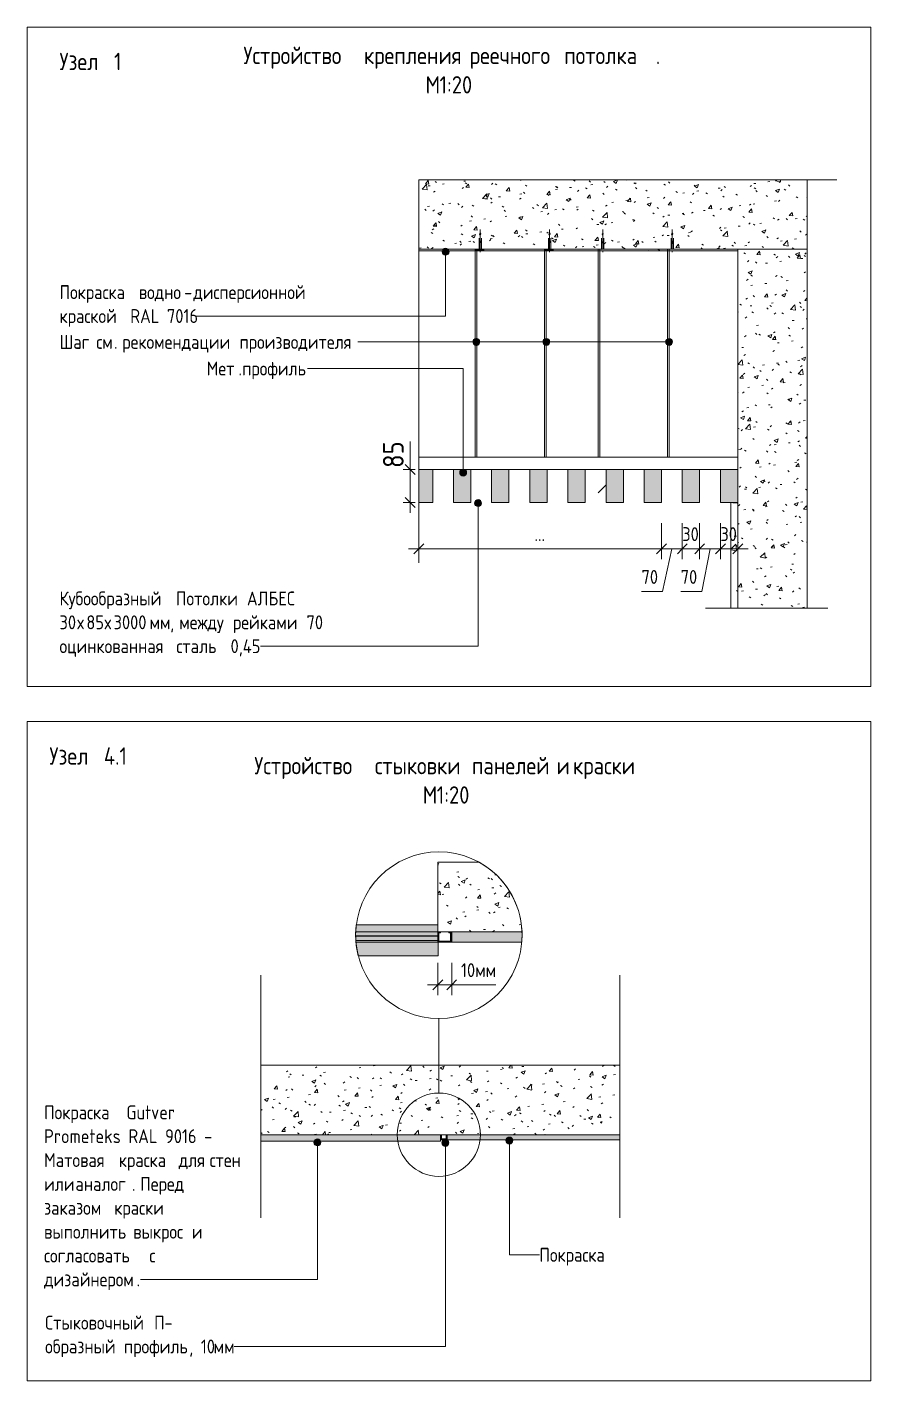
# Model space of a CAD drawing. Header units: millimetres. Extents: x 2518 to 53621, y 2061 to 18648.
# Drawn here: x 5233 to 7666, y 6169 to 10070 of the extents above; entities that cross this region are included whole.
import ezdxf

# ---------------------------------------------------------------- set-up
doc = ezdxf.new("R2010")
doc.units = ezdxf.units.MM
for name, color, linetype, lineweight in [('A-ANNO-DIMS', 7, 'Continuous', 9), ('A-ANNO-DIMS-20', 7, 'Continuous', 9), ('A-DETL', 7, 'Continuous', 9), ('G-ANNO-TEXT', 7, 'Continuous', 9)]:
    doc.layers.add(name, color=color, linetype=linetype, lineweight=lineweight)
for name, color, linetype, lineweight, true_color in [('A-DETL-GENF-1', 7, 'Continuous', 9, 0xd2d2d2), ('A-DETL-GENF-10', 7, 'Continuous', 9, 0xffffff), ('A-DETL-GENF-2', 9, 'Continuous', 9, 0x808080), ('A-DETL-GENF-4', 7, 'Continuous', 9, 0xeeebe6), ('A-DETL-GENF-5', 1, 'Continuous', 9, 0xff0000), ('A-DETL-GENF-6', 7, 'Continuous', 9, 0x3c3c3c), ('A-DETL-GENF-8', 7, 'Continuous', 9, 0x3f3f3f), ('A-DETL-GENF-9', 7, 'Continuous', 9, 0x008040)]:
    doc.layers.add(name, color=color, linetype=linetype, lineweight=lineweight, true_color=true_color)
doc.styles.add('GOST Common_3', font='GOST_Common.ttf', dxfattribs={"width": 0.9, "height": 50})
doc.styles.add('GOST Common_4', font='GOST_Common.ttf', dxfattribs={"width": 0.9, "height": 40})
doc.styles.add('GOST Common_5', font='GOST_Common.ttf', dxfattribs={"width": 0.9, "height": 60})
doc.dimstyles.new('ADSK_Основной_2_0_равный_2', dxfattribs={"dimscale": 304.8, "dimtxt": 40.2286, "dimasz": 0.092782, "dimexe": 0.098425, "dimexo": 0.19685, "dimgap": 0.032808, "dimtad": 1, "dimdec": 0, "dimrnd": 10, "dimdsep": 46, "dimtxsty": 'GOST Common_4', "dimblk1": 'OBLIQUE', "dimblk2": 'OBLIQUE', "dimsah": 1, "dimcen": 0.09, "dimdle": 0.098425, "dimazin": 0, "dimtfac": 1, "dimtdec": 4, "dimtix": 1, "dimtmove": 1, "dimatfit": 3, "dimfxl": 1, "dimtvp": 1, "dimtolj": 1, "dimtzin": 0, "dimlwd": 9, "dimlwe": 9, "dimarcsym": 2})
doc.dimstyles.new('ADSK_Основной_2_0_равный_3', dxfattribs={"dimscale": 304.8, "dimtxt": 40.2286, "dimasz": 0.092782, "dimexe": 0.098425, "dimexo": 0.19685, "dimgap": 0.032808, "dimtad": 1, "dimdec": 0, "dimrnd": 10, "dimdsep": 46, "dimtxsty": 'GOST Common_4', "dimblk1": 'OBLIQUE', "dimblk2": 'OBLIQUE', "dimsah": 1, "dimcen": 0.09, "dimdle": 0.098425, "dimazin": 0, "dimtfac": 1, "dimtdec": 4, "dimtix": 1, "dimtmove": 0, "dimatfit": 3, "dimfxl": 1, "dimtvp": 1, "dimtolj": 1, "dimtzin": 0, "dimlwd": 9, "dimlwe": 9, "dimarcsym": 2})
doc.dimstyles.new('Balcon_Основной_3_0_мм__Точность_5мм_', dxfattribs={"dimscale": 304.8, "dimtxt": 60.3429, "dimasz": 0.092782, "dimexe": 0.065617, "dimexo": 0.032808, "dimgap": 0, "dimtad": 1, "dimdec": 0, "dimrnd": 5, "dimdsep": 46, "dimtxsty": 'GOST Common_5', "dimblk1": 'OBLIQUE', "dimblk2": 'OBLIQUE', "dimsah": 1, "dimcen": 0.09, "dimdle": 0.098425, "dimazin": 0, "dimtfac": 1, "dimtdec": 4, "dimtix": 1, "dimtmove": 1, "dimatfit": 3, "dimfxl": 1, "dimtvp": 1, "dimtolj": 1, "dimtzin": 0, "dimarcsym": 2})
pattern_1 = [(50, (3567.03, 0), (116.5975, -10.201), [12.192, -134.112]), (355, (3567.03, 0), (-22.5558, 122.2762), [9.754, -107.29]), (100.451, (3576.75, -0.85), (94.0435, 112.0742), [10.362, -113.978]), (46.184, (3567.03, 32.51), (173.4905, -26.907), [18.288, -201.168]), (96.636, (3581.49, 30.27), (151.9373, 158.354), [15.542, -170.966]), (351.184, (3567.03, 32.51), (151.9394, 158.3523), [14.63, -160.934]), (21, (3583.29, 24.38), (97.0329, -65.4496), [12.192, -134.112]), (326, (3583.29, 24.38), (39.553, 117.8804), [9.754, -107.29]), (71.451, (3591.37, 18.93), (136.587, 52.4292), [10.362, -113.978]), (37.5, (3567.032, 0), (1.97641, 54.1148), [5.364, -100.625, 5.364, -103.551, -107.696]), (37.5, (3567.032, 0), (1.97641, 54.1148), [-214.904, 5.364, -102.332]), (7.5, (3567.03, 0), (42.76412, 64.11535), [5.364, -56.733, 5.364, -98.186, -41.046]), (7.5, (3567.03, 0), (42.76412, 64.11535), [-165.649, 5.364, -35.682]), (327.5, (3530.78, 0), (86.77842, -3.66616), [5.364, -35.276, 5.364, -121.432, -168.25]), (327.5, (3530.78, 0), (86.77842, -3.66616), [-167.437, 5.364, -162.885]), (317.5, (3514.525, 0), (94.80304, 16.2734), [5.364, -47.468, 5.364, -78.842, -119.482]), (317.5, (3514.525, 0), (94.80304, 16.2734), [-137.038, 5.364, -114.117])]
pattern_2 = [(50, (3567.03, 0), (145.7474, -12.7507), [15.24, -167.64]), (355, (3567.03, 0), (-28.194, 152.8459), [12.192, -134.112]), (100.451, (3579.18, -1.06), (117.554, 140.0937), [12.952, -142.472]), (46.184, (3567.03, 40.64), (216.8635, -33.6342), [22.86, -251.46]), (96.636, (3585.1, 37.84), (189.922, 197.9418), [19.428, -213.708]), (351.184, (3567.03, 40.64), (189.9245, 197.9404), [18.288, -201.168]), (21, (3587.35, 30.48), (121.2919, -81.8118), [15.24, -167.64]), (326, (3587.35, 30.48), (49.4422, 147.3507), [12.192, -134.112]), (71.451, (3597.46, 23.66), (170.7338, 65.5375), [12.952, -142.472]), (37.5, (3567.03, 0), (2.47086, 67.64346), [6.706, -125.781, 6.706, -129.438, -134.62]), (37.5, (3567.03, 0), (2.47086, 67.64346), [-268.63, 6.706, -127.914]), (7.5, (3567.03, 0), (53.45543, 80.144), [6.706, -70.917, 6.706, -122.733, -51.308]), (7.5, (3567.03, 0), (53.45543, 80.144), [-207.061, 6.706, -44.602]), (327.5, (3521.72, 0), (108.47233, -4.58285), [6.706, -44.094, 6.706, -151.79, -210.312]), (327.5, (3521.72, 0), (108.47233, -4.58285), [-209.296, 6.706, -203.606]), (317.5, (3501.4, 0), (118.5031, 20.3417), [6.706, -59.334, 6.706, -98.552, -149.352]), (317.5, (3501.4, 0), (118.5031, 20.3417), [-171.298, 6.706, -142.646])]

# ---------------------------------------------------------------- blocks, each defined once
blk = doc.blocks.new('DIMBLOCK12-Узлы 1_10')
at = {"layer": 'A-ANNO-DIMS-20'}
for p, q in [((7062.3, 8640.3), (7062.3, 8536.7)), ((7062.3, 8566.7), (7062.3, 8640.3)), ((6362.3, 8526.7), (6362.3, 8596.7)), ((6332.3, 8566.7), (7062.3, 8566.7)), ((6362.3, 8566.7), (6362.3, 8526.7))]:
    blk.add_line(p, q, dxfattribs=at)
at = {"layer": 'A-ANNO-DIMS-20', "lineweight": 30}
for p, q in [((6362.3, 8566.7), (6348.2, 8552.6)), ((6362.3, 8566.7), (6376.5, 8580.8)), ((7062.3, 8566.7), (7048.2, 8552.6)), ((7062.3, 8566.7), (7076.5, 8580.8))]:
    blk.add_line(p, q, dxfattribs=at)
at = {"layer": 'A-ANNO-DIMS-20', "color": 0, "insert": (6696, 8629), "char_height": 40, "width": 39.274, "attachment_point": 1, "line_spacing_factor": 1.022761, "style": 'GOST Common_4'}
blk.add_mtext('...', dxfattribs=at)
blk = doc.blocks.new('_Oblique')
at = {"color": 0, "linetype": 'ByBlock', "lineweight": -2}
blk.add_line((-0.5, -0.5), (0.5, 0.5), dxfattribs=at)
blk = doc.blocks.new('DIMBLOCK13-Узлы 1_10')
at = {"layer": 'A-ANNO-DIMS-20'}
for p, q in [((7062.3, 8640.3), (7062.3, 8536.7)), ((7062.3, 8566.7), (7062.3, 8640.3)), ((7122.3, 8640.3), (7122.3, 8536.7)), ((7122.3, 8566.7), (7122.3, 8640.3)), ((7062.3, 8566.7), (7122.3, 8566.7)), ((7065.2, 8443.4), (7092.3, 8566.7)), ((7004.7, 8443.4), (7065.2, 8443.4))]:
    blk.add_line(p, q, dxfattribs=at)
at = {"layer": 'A-ANNO-DIMS-20', "lineweight": 30}
for p, q in [((7062.3, 8566.7), (7048.2, 8552.6)), ((7062.3, 8566.7), (7076.5, 8580.8)), ((7122.3, 8566.7), (7108.2, 8552.6)), ((7122.3, 8566.7), (7136.5, 8580.8))]:
    blk.add_line(p, q, dxfattribs=at)
at = {"layer": 'A-ANNO-DIMS-20', "color": 0, "insert": (7004.7, 8505.6), "char_height": 40, "width": 60.547, "attachment_point": 1, "line_spacing_factor": 1.022761, "style": 'GOST Common_4'}
blk.add_mtext('70\\fGOST Common|b0|i0|c177|p34|;\\W.9;\u200e', dxfattribs=at)
blk = doc.blocks.new('DIMBLOCK14-Узлы 1_10')
at = {"layer": 'A-ANNO-DIMS-20'}
for p, q in [((7122.3, 8640.3), (7122.3, 8536.7)), ((7122.3, 8566.7), (7122.3, 8640.3)), ((7172.3, 8640.3), (7172.3, 8536.7)), ((7172.3, 8566.7), (7172.3, 8640.3)), ((7122.3, 8566.7), (7172.3, 8566.7))]:
    blk.add_line(p, q, dxfattribs=at)
at = {"layer": 'A-ANNO-DIMS-20', "lineweight": 30}
for p, q in [((7122.3, 8566.7), (7108.2, 8552.6)), ((7122.3, 8566.7), (7136.5, 8580.8)), ((7172.3, 8566.7), (7158.2, 8552.6)), ((7172.3, 8566.7), (7186.5, 8580.8))]:
    blk.add_line(p, q, dxfattribs=at)
at = {"layer": 'A-ANNO-DIMS-20', "color": 0, "insert": (7122.1, 8629), "char_height": 40, "width": 60.547, "attachment_point": 1, "line_spacing_factor": 1.022761, "style": 'GOST Common_4'}
blk.add_mtext('30\\fGOST Common|b0|i0|c177|p34|;\\W.9;\u200e', dxfattribs=at)
blk = doc.blocks.new('DIMBLOCK15-Узлы 1_10')
at = {"layer": 'A-ANNO-DIMS-20'}
for p, q in [((7172.3, 8640.3), (7172.3, 8536.7)), ((7172.3, 8566.7), (7172.3, 8640.3)), ((7232.3, 8640.3), (7232.3, 8536.7)), ((7232.3, 8566.7), (7232.3, 8640.3)), ((7172.3, 8566.7), (7232.3, 8566.7)), ((7178.2, 8443.4), (7202.3, 8566.7)), ((7117.7, 8443.4), (7178.2, 8443.4))]:
    blk.add_line(p, q, dxfattribs=at)
at = {"layer": 'A-ANNO-DIMS-20', "lineweight": 30}
for p, q in [((7172.3, 8566.7), (7158.2, 8552.6)), ((7172.3, 8566.7), (7186.5, 8580.8)), ((7232.3, 8566.7), (7218.2, 8552.6)), ((7232.3, 8566.7), (7246.5, 8580.8))]:
    blk.add_line(p, q, dxfattribs=at)
at = {"layer": 'A-ANNO-DIMS-20', "color": 0, "insert": (7117.7, 8505.6), "char_height": 40, "width": 60.547, "attachment_point": 1, "line_spacing_factor": 1.022761, "style": 'GOST Common_4'}
blk.add_mtext('70\\fGOST Common|b0|i0|c177|p34|;\\W.9;\u200e', dxfattribs=at)
blk = doc.blocks.new('DIMBLOCK16-Узлы 1_10')
at = {"layer": 'A-ANNO-DIMS-20'}
for p, q in [((7232.3, 8640.3), (7232.3, 8536.7)), ((7232.3, 8566.7), (7232.3, 8640.3)), ((7282.3, 8526.7), (7282.3, 8596.7)), ((7232.3, 8566.7), (7312.3, 8566.7)), ((7282.3, 8566.7), (7282.3, 8526.7))]:
    blk.add_line(p, q, dxfattribs=at)
at = {"layer": 'A-ANNO-DIMS-20', "lineweight": 30}
for p, q in [((7232.3, 8566.7), (7218.2, 8552.6)), ((7232.3, 8566.7), (7246.5, 8580.8)), ((7282.3, 8566.7), (7268.2, 8552.6)), ((7282.3, 8566.7), (7296.5, 8580.8))]:
    blk.add_line(p, q, dxfattribs=at)
at = {"layer": 'A-ANNO-DIMS-20', "color": 0, "insert": (7232.1, 8629), "char_height": 40, "width": 60.547, "attachment_point": 1, "line_spacing_factor": 1.022761, "style": 'GOST Common_4'}
blk.add_mtext('30\\fGOST Common|b0|i0|c177|p34|;\\W.9;\u200e', dxfattribs=at)
blk = doc.blocks.new('DIMBLOCK17-Узлы 1_10')
at = {"layer": 'A-ANNO-DIMS-20'}
for p, q in [((6337.2, 8875.6), (6337.2, 8789.9)), ((6337.2, 8670.3), (6337.2, 8825.3)), ((6352.3, 8795.3), (6317.2, 8795.3)), ((6337.2, 8795.3), (6352.3, 8795.3)), ((6337.2, 8789.9), (6337.2, 8747.8)), ((6352.3, 8700.3), (6317.2, 8700.3)), ((6337.2, 8700.3), (6352.3, 8700.3))]:
    blk.add_line(p, q, dxfattribs=at)
at = {"layer": 'A-ANNO-DIMS-20', "lineweight": 20}
for p, q in [((6337.2, 8795.3), (6323.1, 8809.5)), ((6337.2, 8795.3), (6351.4, 8781.2)), ((6337.2, 8700.3), (6323.1, 8714.5)), ((6337.2, 8700.3), (6351.4, 8686.2))]:
    blk.add_line(p, q, dxfattribs=at)
at = {"layer": 'A-ANNO-DIMS-20', "color": 0, "insert": (6258.8, 8799.9), "char_height": 60, "width": 90.821, "attachment_point": 1, "rotation": 90, "line_spacing_factor": 1.022761, "style": 'GOST Common_5'}
blk.add_mtext('85\\fGOST Common|b0|i0|c177|p34|;\\W.9;\u200e', dxfattribs=at)
blk = doc.blocks.new('DIMBLOCK18-Узлы 1_10')
at = {"layer": 'A-ANNO-DIMS-20'}
for p, q in [((6417.2, 7373.3), (6417.2, 7280.2)), ((6417.2, 7310.2), (6417.2, 7373.3)), ((6457.2, 7373.3), (6457.2, 7280.2)), ((6457.2, 7310.2), (6457.2, 7373.3)), ((6487.2, 7310.2), (6387.2, 7310.2)), ((6474.1, 7310.2), (6437.2, 7310.2)), ((6584.4, 7310.2), (6474.1, 7310.2))]:
    blk.add_line(p, q, dxfattribs=at)
at = {"layer": 'A-ANNO-DIMS-20', "lineweight": 30}
for p, q in [((6417.2, 7310.2), (6403, 7296.1)), ((6417.2, 7310.2), (6431.3, 7324.3)), ((6457.2, 7310.2), (6443, 7296.1)), ((6457.2, 7310.2), (6471.3, 7324.3))]:
    blk.add_line(p, q, dxfattribs=at)
at = {"layer": 'A-ANNO-DIMS-20', "color": 0, "insert": (6484.1, 7372.5), "char_height": 40, "width": 120.277, "attachment_point": 1, "line_spacing_factor": 1.022761, "style": 'GOST Common_4'}
blk.add_mtext('10мм\\fGOST Common|b0|i0|c177|p34|;\\W.9;\u200e', dxfattribs=at)

msp = doc.modelspace()

# ---------------------------------------------------------------- hatches: boundary and pattern name
at = {"layer": 'A-DETL-GENF-1'}
msp.add_hatch(color=256, dxfattribs=at).paths.add_polyline_path([(6408.1051, 7438.3109), (6417.1817, 7438.3109), (6417.1817, 7451.3109), (6180.1948, 7451.138), (6180.6928, 7438.3109), (6246.618, 7438.3109)])
at = {"layer": 'A-DETL-GENF-10'}
msp.add_hatch(color=256, dxfattribs=at).paths.add_polyline_path([(6182.0641, 7463.3109), (6417.1817, 7463.3109), (6417.1817, 7483.3109), (6182.0641, 7483.3109), (6181.0165, 7473.305), (6180.4343, 7463.3109), (6181.018, 7463.3109)])
at = {"layer": 'A-DETL-GENF-2'}
h = msp.add_hatch(dxfattribs=at)
h.set_pattern_fill('FP_4', color=256, style=0, pattern_type=2)
h.set_pattern_definition(pattern_2)
h.paths.add_polyline_path([(6792.3373, 9425.349), (7282.3373, 9425.349), (7282.3373, 9430.349), (6362.3373, 9430.349), (6362.3373, 9425.349), (6732.3373, 9425.349)])
h = msp.add_hatch(dxfattribs=at)
h.set_pattern_fill('FP_4', color=256, style=0, pattern_type=2)
h.set_pattern_definition(pattern_2)
h.paths.add_polyline_path([(7282.3373, 8395.349), (7282.3373, 8700.349), (7262.3373, 8700.349), (7262.3373, 8395.349)])
for points in [[(6181.018, 7451.3109), (6417.1817, 7451.3109), (6417.1817, 7463.3109), (6180.1901, 7463.3109), (6180.3902, 7451.3109), (6181.0165, 7451.3109)], [(6181.0165, 7433.3109), (6417.1817, 7433.3109), (6417.1817, 7438.3109), (6180.6509, 7438.3109), (6180.8207, 7435.81)]]:
    msp.add_hatch(color=256, dxfattribs=at).paths.add_polyline_path(points)
at = {"layer": 'A-DETL-GENF-4'}
for points in [[(6457.1817, 7433.3109), (6659.3469, 7433.3109), (6660.1294, 7448.3011), (6659.9733, 7463.3109), (6457.1817, 7463.3109), (6457.1817, 7448.3011)], [(6941.8837, 6863.3109), (6941.8837, 6878.3109), (6444.5327, 6878.3109), (6444.5327, 6863.3109)]]:
    msp.add_hatch(color=256, dxfattribs=at).paths.add_polyline_path(points)
at = {"layer": 'A-DETL-GENF-5'}
for points in [[(6417.8308, 7433.3109), (6457.1817, 7433.3109), (6457.1817, 7463.3109), (6449.1817, 7463.3109), (6449.1817, 7460.3109), (6454.1817, 7460.3109), (6454.1817, 7436.3109), (6420.1817, 7436.3109), (6420.1817, 7460.3109), (6425.1817, 7460.3109), (6425.1817, 7463.3109), (6417.1817, 7463.3109), (6417.1817, 7433.3109)], [(6444.5327, 6863.3109), (6444.5327, 6878.3109), (6441.5327, 6878.3109), (6441.5327, 6866.3109), (6427.5327, 6866.3109), (6427.5327, 6878.3109), (6424.5327, 6878.3109), (6424.5327, 6863.3109), (6441.5327, 6863.3109)]]:
    msp.add_hatch(color=256, dxfattribs=at).paths.add_polyline_path(points)
at = {"layer": 'A-DETL-GENF-6'}
h = msp.add_hatch(dxfattribs=at)
h.set_pattern_fill('FP_2', color=256, style=0, pattern_type=2)
h.set_pattern_definition(pattern_1)
h.paths.add_polyline_path([(7282.3373, 9430.349), (7482.3373, 9430.349), (7482.3373, 9630.349), (6362.3373, 9630.349), (6362.3373, 9430.349)])
h = msp.add_hatch(dxfattribs=at)
h.set_pattern_fill('FP_2', color=256, style=0, pattern_type=2)
h.set_pattern_definition(pattern_1)
h.paths.add_polyline_path([(7482.3373, 8395.349), (7482.3373, 9430.349), (7282.3373, 9430.349), (7282.3373, 8395.349)])
h = msp.add_hatch(dxfattribs=at)
h.set_pattern_fill('FP_2', color=256, style=0, pattern_type=2)
h.set_pattern_definition(pattern_1)
h.paths.add_polyline_path([(6636.1655, 7463.3109), (6659.9733, 7463.3109), (6657.6677, 7487.8899), (6652.9312, 7511.8574), (6645.72, 7535.3337), (6636.1655, 7557.9579), (6624.3317, 7579.4777), (6610.3767, 7599.6866), (6594.4146, 7618.3508), (6576.6422, 7635.3003), (6557.3238, 7650.256), (6536.3712, 7663.3109), (6417.1817, 7663.3109), (6417.1817, 7463.3109), (6624.3317, 7463.3109)])
h = msp.add_hatch(dxfattribs=at)
h.set_pattern_fill('FP_2', color=256, style=0, pattern_type=2)
h.set_pattern_definition(pattern_1)
h.paths.add_polyline_path([(6408.1051, 6878.3109), (6941.8837, 6878.3109), (6941.8837, 7078.3109), (5907.1817, 7078.3109), (5907.1817, 6878.3109)])
at = {"layer": 'A-DETL-GENF-8'}
for points in [[(6402.3373, 8700.349), (6402.3373, 8795.349), (6362.3373, 8795.349), (6362.3373, 8700.349)], [(6512.3373, 8700.349), (6512.3373, 8795.349), (6462.3373, 8795.349), (6462.3373, 8700.349)], [(6622.3373, 8700.349), (6622.3373, 8795.349), (6572.3373, 8795.349), (6572.3373, 8700.349)], [(6732.3373, 8700.349), (6732.3373, 8795.349), (6682.3373, 8795.349), (6682.3373, 8700.349)], [(6842.3373, 8700.349), (6842.3373, 8795.349), (6792.3373, 8795.349), (6792.3373, 8700.349)], [(6952.3373, 8700.349), (6952.3373, 8795.349), (6902.3373, 8795.349), (6902.3373, 8700.349)], [(7062.3373, 8700.349), (7062.3373, 8795.349), (7012.3373, 8795.349), (7012.3373, 8700.349)], [(7172.3373, 8700.349), (7172.3373, 8795.349), (7122.3373, 8795.349), (7122.3373, 8700.349)], [(7232.3373, 8700.349), (7282.3373, 8700.349), (7282.3373, 8795.349), (7232.3373, 8795.349)]]:
    msp.add_hatch(color=256, dxfattribs=at).paths.add_polyline_path(points)
at = {"layer": 'A-DETL-GENF-9'}
for points in [[(6412.7373, 7393.3109), (6417.8308, 7393.3109), (6417.8308, 7433.3109), (6181.0165, 7433.3109), (6183.5629, 7413.1673), (6187.8027, 7393.3109), (6408.1051, 7393.3109)], [(6424.5327, 6859.9424), (6425.1817, 6859.9424), (6425.1817, 6863.3109), (6424.5327, 6863.3109), (6424.5327, 6878.3109), (5907.1817, 6878.3109), (5907.1817, 6859.9424), (6408.1051, 6859.9424)]]:
    msp.add_hatch(color=256, dxfattribs=at).paths.add_polyline_path(points)
at = {"layer": 'G-ANNO-TEXT'}
h = msp.add_hatch(color=256, dxfattribs=at)
edge = h.paths.add_edge_path()
edge.add_arc((6439.5692, 9422.6829), 10, 0, 360)
h = msp.add_hatch(color=256, dxfattribs=at)
edge = h.paths.add_edge_path()
edge.add_arc((6528.2262, 9162.8281), 10, 0, 360)
h = msp.add_hatch(color=256, dxfattribs=at)
edge = h.paths.add_edge_path()
edge.add_arc((6730.1741, 9162.8281), 10, 0, 360)
h = msp.add_hatch(color=256, dxfattribs=at)
edge = h.paths.add_edge_path()
edge.add_arc((7084.2848, 9162.8281), 10, 0, 360)
h = msp.add_hatch(color=256, dxfattribs=at)
edge = h.paths.add_edge_path()
edge.add_arc((6490.3228, 8786.198), 10, 0, 360)
h = msp.add_hatch(color=256, dxfattribs=at)
edge = h.paths.add_edge_path()
edge.add_arc((6533.3191, 8698.629), 10, 0, 360)
h = msp.add_hatch(color=256, dxfattribs=at)
edge = h.paths.add_edge_path()
edge.add_arc((6623.4735, 6861.6512), 10, 0, 360)
h = msp.add_hatch(color=256, dxfattribs=at)
edge = h.paths.add_edge_path()
edge.add_arc((6069.9343, 6856.2552), 10, 0, 360)
h = msp.add_hatch(color=256, dxfattribs=at)
edge = h.paths.add_edge_path()
edge.add_arc((6439.0991, 6854.8527), 10, 0, 360)

# ---------------------------------------------------------------- linework, layer by layer
at = {"layer": 'A-DETL'}
for p, q in [((5232.5367, 10070.1882), (7666.3015, 10070.1882)), ((5232.5367, 8170.1882), (5232.5367, 10070.1882)), ((7666.3015, 10070.1882), (7666.3015, 8170.1882)), ((7482.3373, 9630.349), (6362.3373, 9630.349)), ((6362.3373, 9630.349), (6362.3373, 9430.349)), ((6362.3373, 9630.349), (6362.3373, 9430.349)), ((6362.3373, 9630.349), (7567.5367, 9630.349)), ((7482.3373, 9430.349), (7482.3373, 9630.349)), ((6539.4998, 9430.349), (6539.4998, 9486.4638)), ((6739.4998, 9430.349), (6739.4998, 9486.4638)), ((6892.8957, 9430.349), (6892.8957, 9486.4638)), ((7093.3829, 9430.349), (7093.3829, 9486.4638)), ((6536.2863, 9430.349), (6536.2863, 9462.3198)), ((6541.0212, 9477.2139), (6537.4856, 9473.6784)), ((6541.0212, 9475.5928), (6537.4856, 9472.0572)), ((6541.0212, 9473.662), (6537.4856, 9470.1265)), ((6541.0212, 9454.1253), (6537.4856, 9450.5897)), ((6541.0212, 9452.5041), (6537.4856, 9448.9686)), ((6541.0212, 9450.5733), (6537.4856, 9447.0378)), ((6542.7134, 9430.349), (6542.7134, 9462.3198)), ((6736.2863, 9430.349), (6736.2863, 9462.3198)), ((6741.0212, 9477.2139), (6737.4856, 9473.6784)), ((6741.0212, 9475.5928), (6737.4856, 9472.0572)), ((6741.0212, 9473.662), (6737.4856, 9470.1265)), ((6741.0212, 9454.1253), (6737.4856, 9450.5897)), ((6741.0212, 9452.5041), (6737.4856, 9448.9686)), ((6741.0212, 9450.5733), (6737.4856, 9447.0378)), ((6742.7134, 9430.349), (6742.7134, 9462.3198)), ((6889.6822, 9430.349), (6889.6822, 9462.3198)), ((6894.4171, 9477.2139), (6890.8815, 9473.6784)), ((6894.4171, 9475.5928), (6890.8815, 9472.0572)), ((6894.4171, 9473.662), (6890.8815, 9470.1265)), ((6894.4171, 9454.1253), (6890.8815, 9450.5897)), ((6894.4171, 9452.5041), (6890.8815, 9448.9686)), ((6894.4171, 9450.5733), (6890.8815, 9447.0378)), ((6896.1093, 9430.349), (6896.1093, 9462.3198)), ((7090.1694, 9430.349), (7090.1694, 9462.3198)), ((7094.9042, 9477.2139), (7091.3687, 9473.6784)), ((7094.9042, 9475.5928), (7091.3687, 9472.0572)), ((7094.9042, 9473.662), (7091.3687, 9470.1265)), ((7094.9042, 9454.1253), (7091.3687, 9450.5897)), ((7094.9042, 9452.5041), (7091.3687, 9448.9686)), ((7094.9042, 9450.5733), (7091.3687, 9447.0378)), ((7096.5964, 9430.349), (7096.5964, 9462.3198)), ((6362.3373, 9430.349), (6362.3373, 9425.349)), ((7282.3373, 9430.349), (6362.3373, 9430.349)), ((6362.3373, 9425.349), (6362.3373, 8795.349)), ((6362.3373, 9425.349), (7282.3373, 9425.349)), ((6524.8785, 8830.349), (6524.8785, 9430.349)), ((6524.8785, 9427.3198), (6549.8785, 9427.3198)), ((6529.8785, 8830.349), (6529.8785, 9430.349)), ((6539.4998, 9421.4638), (6539.4998, 9425.349)), ((6549.8785, 9427.3198), (6549.8785, 9430.349)), ((6724.8785, 8830.349), (6724.8785, 9430.349)), ((6724.8785, 9427.3198), (6749.8785, 9427.3198)), ((6729.8785, 8830.349), (6729.8785, 9430.349)), ((6739.4998, 9421.4638), (6739.4998, 9425.349)), ((6749.8785, 9427.3198), (6749.8785, 9430.349)), ((6879.1927, 8830.349), (6879.1927, 9430.349)), ((6884.1927, 8830.349), (6884.1927, 9430.349)), ((6892.8957, 9421.4638), (6892.8957, 9425.349)), ((7079.1927, 8830.349), (7079.1927, 9430.349)), ((7084.1927, 8830.349), (7084.1927, 9430.349)), ((7093.3829, 9421.4638), (7093.3829, 9425.349)), ((7482.3373, 9430.349), (7282.3373, 9430.349)), ((7282.3373, 9425.349), (7282.3373, 9430.349)), ((7282.3373, 9425.349), (7282.3373, 8795.349)), ((7482.3373, 8395.349), (7482.3373, 9430.349)), ((7282.3373, 8830.349), (6362.3373, 8830.349)), ((6402.3373, 8795.349), (6362.3373, 8795.349)), ((6362.3373, 8795.349), (6362.3373, 8700.349)), ((7282.3373, 8795.349), (6362.3373, 8795.349)), ((6402.3373, 8700.349), (6402.3373, 8795.349)), ((6512.3373, 8795.349), (6462.3373, 8795.349)), ((6462.3373, 8795.349), (6462.3373, 8700.349)), ((6512.3373, 8700.349), (6512.3373, 8795.349)), ((6622.3373, 8795.349), (6572.3373, 8795.349)), ((6572.3373, 8795.349), (6572.3373, 8700.349)), ((6622.3373, 8700.349), (6622.3373, 8795.349)), ((6732.3373, 8795.349), (6682.3373, 8795.349)), ((6682.3373, 8795.349), (6682.3373, 8700.349)), ((6732.3373, 8700.349), (6732.3373, 8795.349)), ((6842.3373, 8795.349), (6792.3373, 8795.349)), ((6792.3373, 8795.349), (6792.3373, 8700.349)), ((6842.3373, 8700.349), (6842.3373, 8795.349)), ((6952.3373, 8795.349), (6902.3373, 8795.349)), ((6902.3373, 8795.349), (6902.3373, 8700.349)), ((6952.3373, 8700.349), (6952.3373, 8795.349)), ((7062.3373, 8795.349), (7012.3373, 8795.349)), ((7012.3373, 8795.349), (7012.3373, 8700.349)), ((7062.3373, 8700.349), (7062.3373, 8795.349)), ((7172.3373, 8795.349), (7122.3373, 8795.349)), ((7122.3373, 8795.349), (7122.3373, 8700.349)), ((7172.3373, 8700.349), (7172.3373, 8795.349)), ((7282.3373, 8795.349), (7232.3373, 8795.349)), ((7232.3373, 8795.349), (7232.3373, 8700.349)), ((7282.3373, 8700.349), (7282.3373, 8795.349)), ((6902.3373, 8751.2243), (6879.4285, 8728.1279)), ((6362.3373, 8700.349), (6362.3373, 8530.349)), ((6362.3373, 8700.349), (6402.3373, 8700.349)), ((6462.3373, 8700.349), (6512.3373, 8700.349)), ((6572.3373, 8700.349), (6622.3373, 8700.349)), ((6682.3373, 8700.349), (6732.3373, 8700.349)), ((6792.3373, 8700.349), (6842.3373, 8700.349)), ((6902.3373, 8700.349), (6952.3373, 8700.349)), ((7012.3373, 8700.349), (7062.3373, 8700.349)), ((7122.3373, 8700.349), (7172.3373, 8700.349)), ((7232.3373, 8700.349), (7282.3373, 8700.349)), ((7262.3373, 8700.349), (7262.3373, 8395.349)), ((7282.3373, 8395.349), (7282.3373, 8700.349)), ((7262.3373, 8395.349), (7189.3373, 8395.349)), ((7262.3373, 8395.349), (7282.3373, 8395.349)), ((7282.3373, 8395.349), (7482.3373, 8395.349)), ((7542.3373, 8395.349), (7482.3373, 8395.349)), ((7666.3015, 8170.1882), (5232.5367, 8170.1882)), ((5232.5367, 8068.7738), (7666.3015, 8068.7738)), ((5232.5367, 6168.7738), (5232.5367, 8068.7738)), ((7666.3015, 8068.7738), (7666.3015, 6168.7738)), ((6417.1817, 7663.3109), (6417.1817, 7483.3109)), ((6536.3712, 7663.3109), (6417.1817, 7663.3109)), ((6180.1901, 7463.3109), (6180.1901, 7451.3109)), ((6180.3902, 7463.3109), (6417.1817, 7463.3109)), ((6417.1817, 7483.3109), (6182.0641, 7483.3109)), ((6417.1817, 7463.3109), (6417.1817, 7483.3109)), ((6417.1817, 7451.3109), (6417.1817, 7463.3109)), ((6417.1817, 7463.3109), (6417.1817, 7438.3109)), ((6417.1817, 7463.3109), (6659.9733, 7463.3109)), ((6420.1817, 7436.3109), (6420.1817, 7460.3109)), ((6420.1817, 7460.3109), (6425.1817, 7460.3109)), ((6425.1817, 7460.3109), (6425.1817, 7463.3109)), ((6449.1817, 7463.3109), (6449.1817, 7460.3109)), ((6449.1817, 7460.3109), (6454.1817, 7460.3109)), ((6454.1817, 7460.3109), (6454.1817, 7436.3109)), ((6457.1817, 7463.3109), (6457.1817, 7433.3109)), ((6457.1817, 7433.3109), (6457.1817, 7463.3109)), ((6180.1901, 7451.3109), (6417.1817, 7451.3109)), ((6417.1817, 7450.8109), (6180.1948, 7450.8109)), ((6417.1817, 7438.3109), (6180.6509, 7438.3109)), ((6180.6509, 7438.3109), (6417.1817, 7438.3109)), ((6181.0165, 7433.3109), (6417.1817, 7433.3109)), ((6417.8308, 7433.3109), (6181.0165, 7433.3109)), ((6417.1817, 7438.3109), (6417.1817, 7451.3109)), ((6417.1817, 7438.3109), (6417.1817, 7450.8109)), ((6417.1817, 7433.3109), (6417.1817, 7438.3109)), ((6417.1817, 7433.3109), (6457.1817, 7433.3109)), ((6417.8308, 7393.3109), (6417.8308, 7433.3109)), ((6454.1817, 7436.3109), (6420.1817, 7436.3109)), ((6457.1817, 7433.3109), (6659.3469, 7433.3109)), ((6187.8027, 7393.3109), (6417.8308, 7393.3109)), ((5907.1817, 6638.3109), (5907.1817, 7338.3109)), ((6941.8837, 6638.3109), (6941.8837, 7338.3109)), ((6420.1817, 7213.3109), (6420.1817, 6998.3109)), ((6941.8837, 7078.3109), (5907.1817, 7078.3109)), ((5907.1817, 7078.3109), (5907.1817, 6878.3109)), ((6941.8837, 6878.3109), (6941.8837, 7078.3109)), ((5907.1817, 6878.3109), (6444.5327, 6878.3109)), ((6425.1817, 6878.3109), (5907.1817, 6878.3109)), ((5907.1817, 6878.3109), (5907.1817, 6859.9424)), ((6427.5327, 6878.3109), (6424.5327, 6878.3109)), ((6424.5327, 6878.3109), (6424.5327, 6863.3109)), ((6425.1817, 6859.9424), (6425.1817, 6878.3109)), ((6427.5327, 6866.3109), (6427.5327, 6878.3109)), ((6444.5327, 6878.3109), (6441.5327, 6878.3109)), ((6441.5327, 6878.3109), (6441.5327, 6866.3109)), ((6941.8837, 6878.3109), (6444.5327, 6878.3109)), ((6444.5327, 6878.3109), (6444.5327, 6863.3109)), ((6444.5327, 6863.3109), (6444.5327, 6878.3109)), ((6941.8837, 6863.3109), (6941.8837, 6878.3109)), ((5907.1817, 6859.9424), (6425.1817, 6859.9424)), ((6424.5327, 6863.3109), (6444.5327, 6863.3109)), ((6441.5327, 6866.3109), (6427.5327, 6866.3109)), ((6444.5327, 6863.3109), (6941.8837, 6863.3109)), ((7666.3015, 6168.7738), (5232.5367, 6168.7738))]:
    msp.add_line(p, q, dxfattribs=at)
for centre, radius in [((6420.1817, 7453.3109), 240), ((6420.1817, 6878.3109), 120)]:
    msp.add_circle(centre, radius, dxfattribs=at)
for start, end in [(2.3880155, 61.0449756), (172.8192442, 177.6119845), (355.2198082, 2.3880155), (180.4774704, 183.5839602), (180.5968418, 183.5833217), (183.5833217, 184.7801918), (184.7801918, 194.4775122)]:
    msp.add_arc((6420.1817, 7453.3109), 240, start, end, dxfattribs=at)
at = {"layer": 'G-ANNO-TEXT'}
for p, q in [((6439.5692, 9422.6829), (6439.5692, 9237.4562)), ((6106.2763, 9237.4562), (5720.2343, 9237.4562)), ((6439.5692, 9237.4562), (6106.2763, 9237.4562)), ((6188.1574, 9162.8281), (6186.9593, 9162.8281)), ((6528.2262, 9162.8281), (6188.1574, 9162.8281)), ((6730.1741, 9162.8281), (6188.1574, 9162.8281)), ((7084.2848, 9162.8281), (6188.1574, 9162.8281)), ((6072.2397, 9086.2517), (6041.0846, 9086.2517)), ((6490.3228, 9086.2517), (6072.2397, 9086.2517)), ((6490.3228, 8786.198), (6490.3228, 9086.2517)), ((6533.3191, 8698.629), (6533.3191, 8286.0639)), ((6306.3039, 8286.0639), (5905.9718, 8286.0639)), ((6533.3191, 8286.0639), (6306.3039, 8286.0639)), ((6069.9343, 6856.2552), (6069.9343, 6461.1942)), ((6439.0991, 6854.8527), (6439.0991, 6268.0027)), ((6623.4735, 6861.6512), (6623.4735, 6532.068)), ((6623.4735, 6532.068), (6710.1255, 6532.068)), ((5870.8666, 6461.1942), (5559.5658, 6461.1942)), ((6069.9343, 6461.1942), (5870.8666, 6461.1942)), ((5840.7273, 6268.0027), (5829.4778, 6268.0027)), ((6439.0991, 6268.0027), (5840.7273, 6268.0027))]:
    msp.add_line(p, q, dxfattribs=at)
for centre in [(6439.5692, 9422.6829), (6528.2262, 9162.8281), (6730.1741, 9162.8281), (7084.2848, 9162.8281), (6490.3228, 8786.198), (6533.3191, 8698.629), (6623.4735, 6861.6512), (6069.9343, 6856.2552), (6439.0991, 6854.8527)]:
    msp.add_circle(centre, 10, dxfattribs=at)

# ---------------------------------------------------------------- texts
at = {"layer": 'G-ANNO-TEXT', "attachment_point": 1}
for s, insert, char_height, width, style in [('Узел', (5326.1374, 9996.0298), 50, 157.291088, 'GOST Common_3'), (' 1', (5455.9155, 9996.0298), 50, 46.1772, 'GOST Common_3'), ('Устройство', (5856.5809, 10013.4951), 50, 402.607463, 'GOST Common_3'), ('\\fGOST Common|b0|i0|c204|p34|;\\W.9; ', (6188.7653, 10013.4951), 50, 18.759488, 'GOST Common_3'), ('крепления', (6204.2434, 10013.4951), 50, 350.658112, 'GOST Common_3'), ('\\fGOST Common|b0|i0|c204|p34|;\\W.9; ', (6493.5653, 10013.4951), 50, 18.759488, 'GOST Common_3'), ('реечного', (6509.0434, 10013.4951), 50, 311.6961, 'GOST Common_3'), ('\\fGOST Common|b0|i0|c204|p34|;\\W.9; ', (6766.2184, 10013.4951), 50, 18.759487, 'GOST Common_3'), ('потолка', (6781.6965, 10013.4951), 50, 287.164462, 'GOST Common_3'), (' . ', (7018.6309, 10013.4951), 50, 44.734163, 'GOST Common_3'), ('\\fGOST Common|b0|i0|c204|p34|;\\W.9;М', (6381.6465, 9928.8284), 50, 49.063275, 'GOST Common_3'), ('1:20', (6422.1278, 9928.8284), 50, 121.21515, 'GOST Common_3'), ('Покраска', (5326.1374, 9326.2479), 40, 261.189788, 'GOST Common_4'), ('\\fGOST Common|b0|i0|c204|p34|;\\W.9; ', (5541.6405, 9326.2479), 40, 15.873412, 'GOST Common_4'), ('дисперсионной', (5711.8999, 9326.2479), 40, 401.164425, 'GOST Common_4'), ('\\fGOST Common|b0|i0|c204|p34|;\\W.9; ', (6042.8936, 9326.2479), 40, 15.873412, 'GOST Common_4'), ('водно', (5554.7374, 9326.2479), 40, 158.734125, 'GOST Common_4'), ('\\fGOST Common|b0|i0|c204|p34|;\\W.9;-', (5685.7061, 9326.2479), 40, 31.746825, 'GOST Common_4'), ('краской', (5326.1374, 9257.4562), 40, 220.784738, 'GOST Common_4'), (' RAL 7016', (5508.303, 9257.4562), 40, 256.860675, 'GOST Common_4'), ('Шаг', (5326.1374, 9182.8281), 40, 112.556925, 'GOST Common_4'), ('\\fGOST Common|b0|i0|c204|p34|;\\W.9; ', (5419.0061, 9182.8281), 40, 15.873412, 'GOST Common_4'), ('см', (5432.103, 9182.8281), 40, 62.050613, 'GOST Common_4'), ('рекомендации', (5507.1124, 9182.8281), 40, 393.949237, 'GOST Common_4'), ('\\fGOST Common|b0|i0|c204|p34|;\\W.9; ', (5832.153, 9182.8281), 40, 15.873413, 'GOST Common_4'), ('производителя', (5845.2499, 9182.8281), 40, 414.151763, 'GOST Common_4'), ('. ', (5483.2999, 9182.8281), 40, 28.86075, 'GOST Common_4'), ('Мет', (5750.5721, 9106.2517), 40, 111.113888, 'GOST Common_4'), ('профиль', (5852.9659, 9106.2517), 40, 227.999925, 'GOST Common_4'), ('\\fGOST Common|b0|i0|c204|p34|;\\W.9;.', (5842.2502, 9106.2517), 40, 12.987338, 'GOST Common_4'), ('Кубообразный', (5326.1374, 8443.6472), 40, 391.063162, 'GOST Common_4'), ('\\fGOST Common|b0|i0|c204|p34|;\\W.9; ', (5648.7968, 8443.6472), 40, 15.873413, 'GOST Common_4'), ('Потолки', (5661.8936, 8443.6472), 40, 232.329038, 'GOST Common_4'), ('\\fGOST Common|b0|i0|c204|p34|;\\W.9; ', (5853.5843, 8443.6472), 40, 15.873412, 'GOST Common_4'), ('АЛБЕС', (5866.6811, 8443.6472), 40, 174.607538, 'GOST Common_4'), ('\\fGOST Common|b0|i0|c204|p34|;\\W.9; ', (6010.7468, 8443.6472), 40, 15.873412, 'GOST Common_4'), ('30', (5326.1374, 8374.8556), 40, 62.050612, 'GOST Common_4'), ('\\fGOST Common|b0|i0|c204|p34|;\\W.9;х', (5377.3343, 8374.8556), 40, 31.746825, 'GOST Common_4'), ('85', (5403.528, 8374.8556), 40, 63.49365, 'GOST Common_4'), ('\\fGOST Common|b0|i0|c204|p34|;\\W.9;х', (5455.9155, 8374.8556), 40, 31.746825, 'GOST Common_4'), ('3000', (5482.1093, 8374.8556), 40, 125.544263, 'GOST Common_4'), ('мм', (5585.6936, 8374.8556), 40, 72.151875, 'GOST Common_4'), ('между', (5671.4186, 8374.8556), 40, 171.721463, 'GOST Common_4'), ('\\fGOST Common|b0|i0|c204|p34|;\\W.9; ', (5813.103, 8374.8556), 40, 15.873412, 'GOST Common_4'), ('рейками', (5826.1999, 8374.8556), 40, 230.886, 'GOST Common_4'), (' 70 ', (6016.6999, 8374.8556), 40, 95.240475, 'GOST Common_4'), (', ', (5645.2249, 8374.8556), 40, 31.746825, 'GOST Common_4'), ('оцинкованная', (5326.1374, 8306.0639), 40, 392.5062, 'GOST Common_4'), ('\\fGOST Common|b0|i0|c204|p34|;\\W.9; ', (5649.9874, 8306.0639), 40, 15.873412, 'GOST Common_4'), ('сталь', (5663.0843, 8306.0639), 40, 163.063238, 'GOST Common_4'), (' 0,45', (5797.6249, 8306.0639), 40, 131.316413, 'GOST Common_4'), ('Узел', (5297.0741, 7994.6154), 50, 157.291088, 'GOST Common_3'), (' 4.1', (5426.8522, 7994.6154), 50, 105.341737, 'GOST Common_3'), ('Устройство', (5887.8609, 7966.9261), 50, 402.607463, 'GOST Common_3'), ('\\fGOST Common|b0|i0|c204|p34|;\\W.9; ', (6220.0453, 7966.9261), 50, 18.759487, 'GOST Common_3'), ('\\fGOST Common|b0|i0|c204|p34|;\\W.9; ', (6499.8422, 7966.9261), 50, 18.759487, 'GOST Common_3'), ('панелей', (6515.3203, 7966.9261), 50, 277.0632, 'GOST Common_3'), ('\\fGOST Common|b0|i0|c204|p34|;\\W.9; ', (6743.9203, 7966.9261), 50, 18.759487, 'GOST Common_3'), ('\\fGOST Common|b0|i0|c204|p34|;\\W.9; ', (6791.5453, 7966.9261), 50, 18.759487, 'GOST Common_3'), ('стыковки', (6235.5234, 7966.9261), 50, 320.354325, 'GOST Common_3'), ('\\fGOST Common|b0|i0|c204|p34|;\\W.9;и', (6759.3984, 7966.9261), 50, 38.962013, 'GOST Common_3'), ('краски', (6807.0234, 7966.9261), 50, 232.329037, 'GOST Common_3'), ('\\fGOST Common|b0|i0|c204|p34|;\\W.9;М', (6373.6359, 7882.2594), 50, 49.063275, 'GOST Common_3'), ('1:20', (6414.1172, 7882.2594), 50, 121.21515, 'GOST Common_3'), ('Покраска', (5281.5466, 6962.7358), 40, 261.189788, 'GOST Common_4'), (' Gutver ', (5497.0497, 6962.7358), 40, 215.012587, 'GOST Common_4'), ('Prometeks RAL 9016 - ', (5281.5466, 6893.9442), 40, 606.07575, 'GOST Common_4'), ('Матовая', (5281.5466, 6825.1525), 40, 245.316375, 'GOST Common_4'), ('\\fGOST Common|b0|i0|c204|p34|;\\W.9; ', (5483.9529, 6825.1525), 40, 15.873412, 'GOST Common_4'), ('краска', (5497.0497, 6825.1525), 40, 193.367025, 'GOST Common_4'), ('\\fGOST Common|b0|i0|c204|p34|;\\W.9; ', (5656.5935, 6825.1525), 40, 15.873413, 'GOST Common_4'), ('для', (5669.6904, 6825.1525), 40, 92.3544, 'GOST Common_4'), ('\\fGOST Common|b0|i0|c204|p34|;\\W.9; ', (5745.8904, 6825.1525), 40, 15.873412, 'GOST Common_4'), ('стен', (5758.9872, 6825.1525), 40, 128.430338, 'GOST Common_4'), ('\\fGOST Common|b0|i0|c204|p34|;\\W.9; ', (5864.9529, 6825.1525), 40, 7.215187, 'GOST Common_4'), ('\\fGOST Common|b0|i0|c204|p34|;\\W.9; ', (5358.9372, 6756.3608), 40, 15.873413, 'GOST Common_4'), ('Перед', (5558.9622, 6756.3608), 40, 163.063238, 'GOST Common_4'), ('\\fGOST Common|b0|i0|c204|p34|;\\W.9; ', (5693.5029, 6756.3608), 40, 15.873412, 'GOST Common_4'), ('или', (5281.5466, 6756.3608), 40, 93.797438, 'GOST Common_4'), ('аналог', (5372.0341, 6756.3608), 40, 197.696137, 'GOST Common_4'), ('. ', (5535.1497, 6756.3608), 40, 28.86075, 'GOST Common_4'), ('заказом', (5281.5466, 6687.5692), 40, 229.442962, 'GOST Common_4'), ('\\fGOST Common|b0|i0|c204|p34|;\\W.9; ', (5470.856, 6687.5692), 40, 15.873413, 'GOST Common_4'), ('краски', (5483.9529, 6687.5692), 40, 189.037913, 'GOST Common_4'), ('\\fGOST Common|b0|i0|c204|p34|;\\W.9; ', (5639.9247, 6687.5692), 40, 15.873412, 'GOST Common_4'), ('выполнить', (5281.5466, 6618.7775), 40, 295.822687, 'GOST Common_4'), ('\\fGOST Common|b0|i0|c204|p34|;\\W.9; ', (5525.6247, 6618.7775), 40, 15.873412, 'GOST Common_4'), ('выкрос', (5538.7216, 6618.7775), 40, 189.037913, 'GOST Common_4'), ('\\fGOST Common|b0|i0|c204|p34|;\\W.9; ', (5694.6935, 6618.7775), 40, 15.873412, 'GOST Common_4'), ('\\fGOST Common|b0|i0|c204|p34|;\\W.9;и', (5707.7904, 6618.7775), 40, 31.746825, 'GOST Common_4'), ('\\fGOST Common|b0|i0|c204|p34|;\\W.9; ', (5733.9841, 6618.7775), 40, 15.873412, 'GOST Common_4'), ('согласовать', (5281.5466, 6549.9858), 40, 352.10115, 'GOST Common_4'), ('\\fGOST Common|b0|i0|c204|p34|;\\W.9; ', (5572.0591, 6549.9858), 40, 15.873413, 'GOST Common_4'), ('\\fGOST Common|b0|i0|c204|p34|;\\W.9;с', (5585.156, 6549.9858), 40, 25.974675, 'GOST Common_4'), ('\\fGOST Common|b0|i0|c204|p34|;\\W.9; ', (5606.5872, 6549.9858), 40, 15.873413, 'GOST Common_4'), ('Покраска', (6710.0427, 6552.068), 40, 261.189788, 'GOST Common_4'), ('дизайнером', (5281.5466, 6481.1942), 40, 323.2404, 'GOST Common_4'), ('\\fGOST Common|b0|i0|c204|p34|;\\W.9;.', (5548.2466, 6481.1942), 40, 12.987338, 'GOST Common_4'), ('Стыковочный', (5284.7073, 6356.7943), 40, 365.088487, 'GOST Common_4'), ('\\fGOST Common|b0|i0|c204|p34|;\\W.9; ', (5585.9355, 6356.7943), 40, 15.873413, 'GOST Common_4'), ('\\fGOST Common|b0|i0|c204|p34|;\\W.9;П', (5599.0323, 6356.7943), 40, 36.075938, 'GOST Common_4'), ('\\fGOST Common|b0|i0|c204|p34|;\\W.9;-', (5628.798, 6356.7943), 40, 31.746825, 'GOST Common_4'), ('образный', (5284.7073, 6288.0027), 40, 259.74675, 'GOST Common_4'), ('\\fGOST Common|b0|i0|c204|p34|;\\W.9; ', (5499.0198, 6288.0027), 40, 15.873412, 'GOST Common_4'), ('профиль', (5512.1167, 6288.0027), 40, 227.999925, 'GOST Common_4'), (', 10', (5700.2355, 6288.0027), 40, 85.139213, 'GOST Common_4'), ('мм', (5770.4823, 6288.0027), 40, 72.151875, 'GOST Common_4')]:
    msp.add_mtext(s, dxfattribs=dict(at, insert=insert, char_height=char_height, width=width, style=style))

# ---------------------------------------------------------------- dimensions: what is measured, and where the dimension line sits
at = {"layer": 'A-ANNO-DIMS'}
dim = msp.add_linear_dim(base=(6337.2172, 8795.349), p1=(6362.3373, 8700.349), p2=(6362.3373, 8795.349), angle=90, text='85\u200e', dimstyle='Balcon_Основной_3_0_мм__Точность_5мм_', override={"dimpost": '<>', "dimfxl": 95}, dxfattribs=at)
dim.commit()
dim.dimension.update_dxf_attribs({"geometry": 'DIMBLOCK17-Узлы 1_10', "text_midpoint": (6298.8075, 8845.3307), "dimtype": 160, "text_rotation": 90})
for base, p1, p2, text, override, picture, middle in [((7062.3373, 8566.7094), (6362.3373, 8586.7063), (7062.3373, 8700.349), '...', {"dimpost": '<>', "dimfxl": 709.164753}, 'DIMBLOCK12-Узлы 1_10', (6712.3373, 8596.7094)), ((7172.3373, 8566.7094), (7122.3373, 8700.349), (7172.3373, 8700.349), '30\u200e', {"dimpost": '<>', "dimfxl": 50}, 'DIMBLOCK14-Узлы 1_10', (7147.3373, 8600.4611)), ((7282.3373, 8566.7094), (7232.3373, 8700.349), (7282.3373, 8586.7063), '30\u200e', {"dimpost": '<>', "dimfxl": 124.155737}, 'DIMBLOCK16-Узлы 1_10', (7257.3373, 8600.4611))]:
    dim = msp.add_linear_dim(base=base, p1=p1, p2=p2, text=text, dimstyle='ADSK_Основной_2_0_равный_3', override=override, dxfattribs=at)
    dim.commit()
    dim.dimension.update_dxf_attribs({"geometry": picture, "text_midpoint": middle})
for base, p1, p2, text, override, picture, middle in [((7122.3373, 8566.7094), (7062.3373, 8700.349), (7122.3373, 8700.349), '70\u200e', {"dimpost": '<>', "dimfxl": 60}, 'DIMBLOCK13-Узлы 1_10', (7034.9759, 8478.9742)), ((7232.3373, 8566.7094), (7172.3373, 8700.349), (7232.3373, 8700.349), '70\u200e', {"dimpost": '<>', "dimfxl": 60}, 'DIMBLOCK15-Узлы 1_10', (7148.005, 8478.9742)), ((6417.1817, 7310.194), (6457.1817, 7433.3109), (6417.1817, 7433.3109), '10мм\u200e', {"dimpost": '<>', "dimfxl": 40}, 'DIMBLOCK18-Узлы 1_10', (6544.284, 7345.8005))]:
    dim = msp.add_linear_dim(base=base, p1=p1, p2=p2, text=text, dimstyle='ADSK_Основной_2_0_равный_2', override=override, dxfattribs=at)
    dim.commit()
    dim.dimension.update_dxf_attribs({"geometry": picture, "text_midpoint": middle, "dimtype": 160})

doc.saveas('drawing.dxf')
